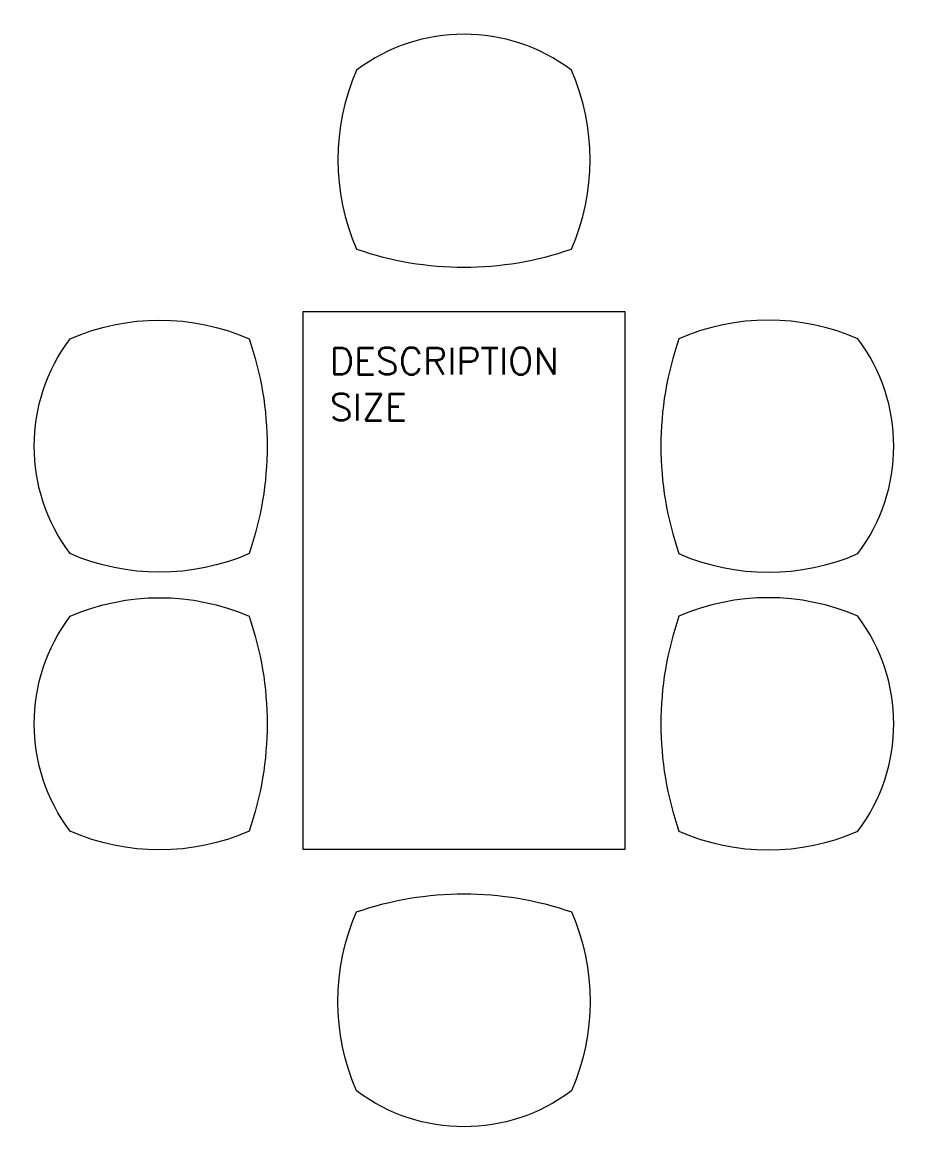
# Model space of a CAD drawing. Extents: x 8 to 106, y 0 to 124.
import ezdxf

# ---------------------------------------------------------------- set-up
doc = ezdxf.new("R2010")
doc.units = 0
doc.header["$LTSCALE"] = 7
doc.header["$MEASUREMENT"] = 0
for name, color, linetype in [('20', 12, 'CONTINUOUS'), ('20H', 9, 'CONTINUOUS'), ('20T', 9, 'CONTINUOUS')]:
    doc.layers.add(name, color=color, linetype=linetype)
doc.styles.get("Standard").update_dxf_attribs({"font": 'SIMPLEX'})

# ---------------------------------------------------------------- blocks, each defined once
blk = doc.blocks.new('ACHAIR', base_point=(60, 88))
at = {"layer": '20'}
for centre, radius, start, end in [((48, 53.25), 36.76, 70.949, 109.051), ((59, 78), 25.08, 156.5014, 203.4986), ((37, 78), 25.08, 336.5014, 23.4986), ((48, 84), 20, 233.1301, 306.8699)]:
    blk.add_arc(centre, radius, start, end, dxfattribs=at)
at = {"layer": '20H', "flags": 1}
blk.add_attdef('DESCRIPTION', (34, 94), '', height=2, dxfattribs=at)

msp = doc.modelspace()

# ---------------------------------------------------------------- linework, layer by layer
at = {"layer": '20'}
for p, q in [((75, 92), (39, 92)), ((39, 92), (39, 32)), ((75, 32), (75, 92)), ((39, 32), (75, 32))]:
    msp.add_line(p, q, dxfattribs=at)

# ---------------------------------------------------------------- block references
for p, rotation in [((45, 99), 180), ((81, 89), 90), ((81, 58), 90)]:
    msp.add_blockref('ACHAIR', p, dxfattribs=dict(at, rotation=rotation))
at = {"layer": '20', "xscale": -1, "rotation": 270}
for p in [(33, 89), (33, 58)]:
    msp.add_blockref('ACHAIR', p, dxfattribs=at)
at = {"layer": '20', "yscale": -1, "rotation": 180}
msp.add_blockref('ACHAIR', (45, 25), dxfattribs=at)

# ---------------------------------------------------------------- texts
at = {"layer": '20T', "flags": 1}
for tag, p, s in [('DESCRIPTION', (42, 85), 'SQUARE CONFERANCE TABLE'), ('SIZE', (42, 79.86), "3' X 5'")]:
    msp.add_attdef(tag, p, s, height=3, dxfattribs=at)

doc.saveas('drawing.dxf')
